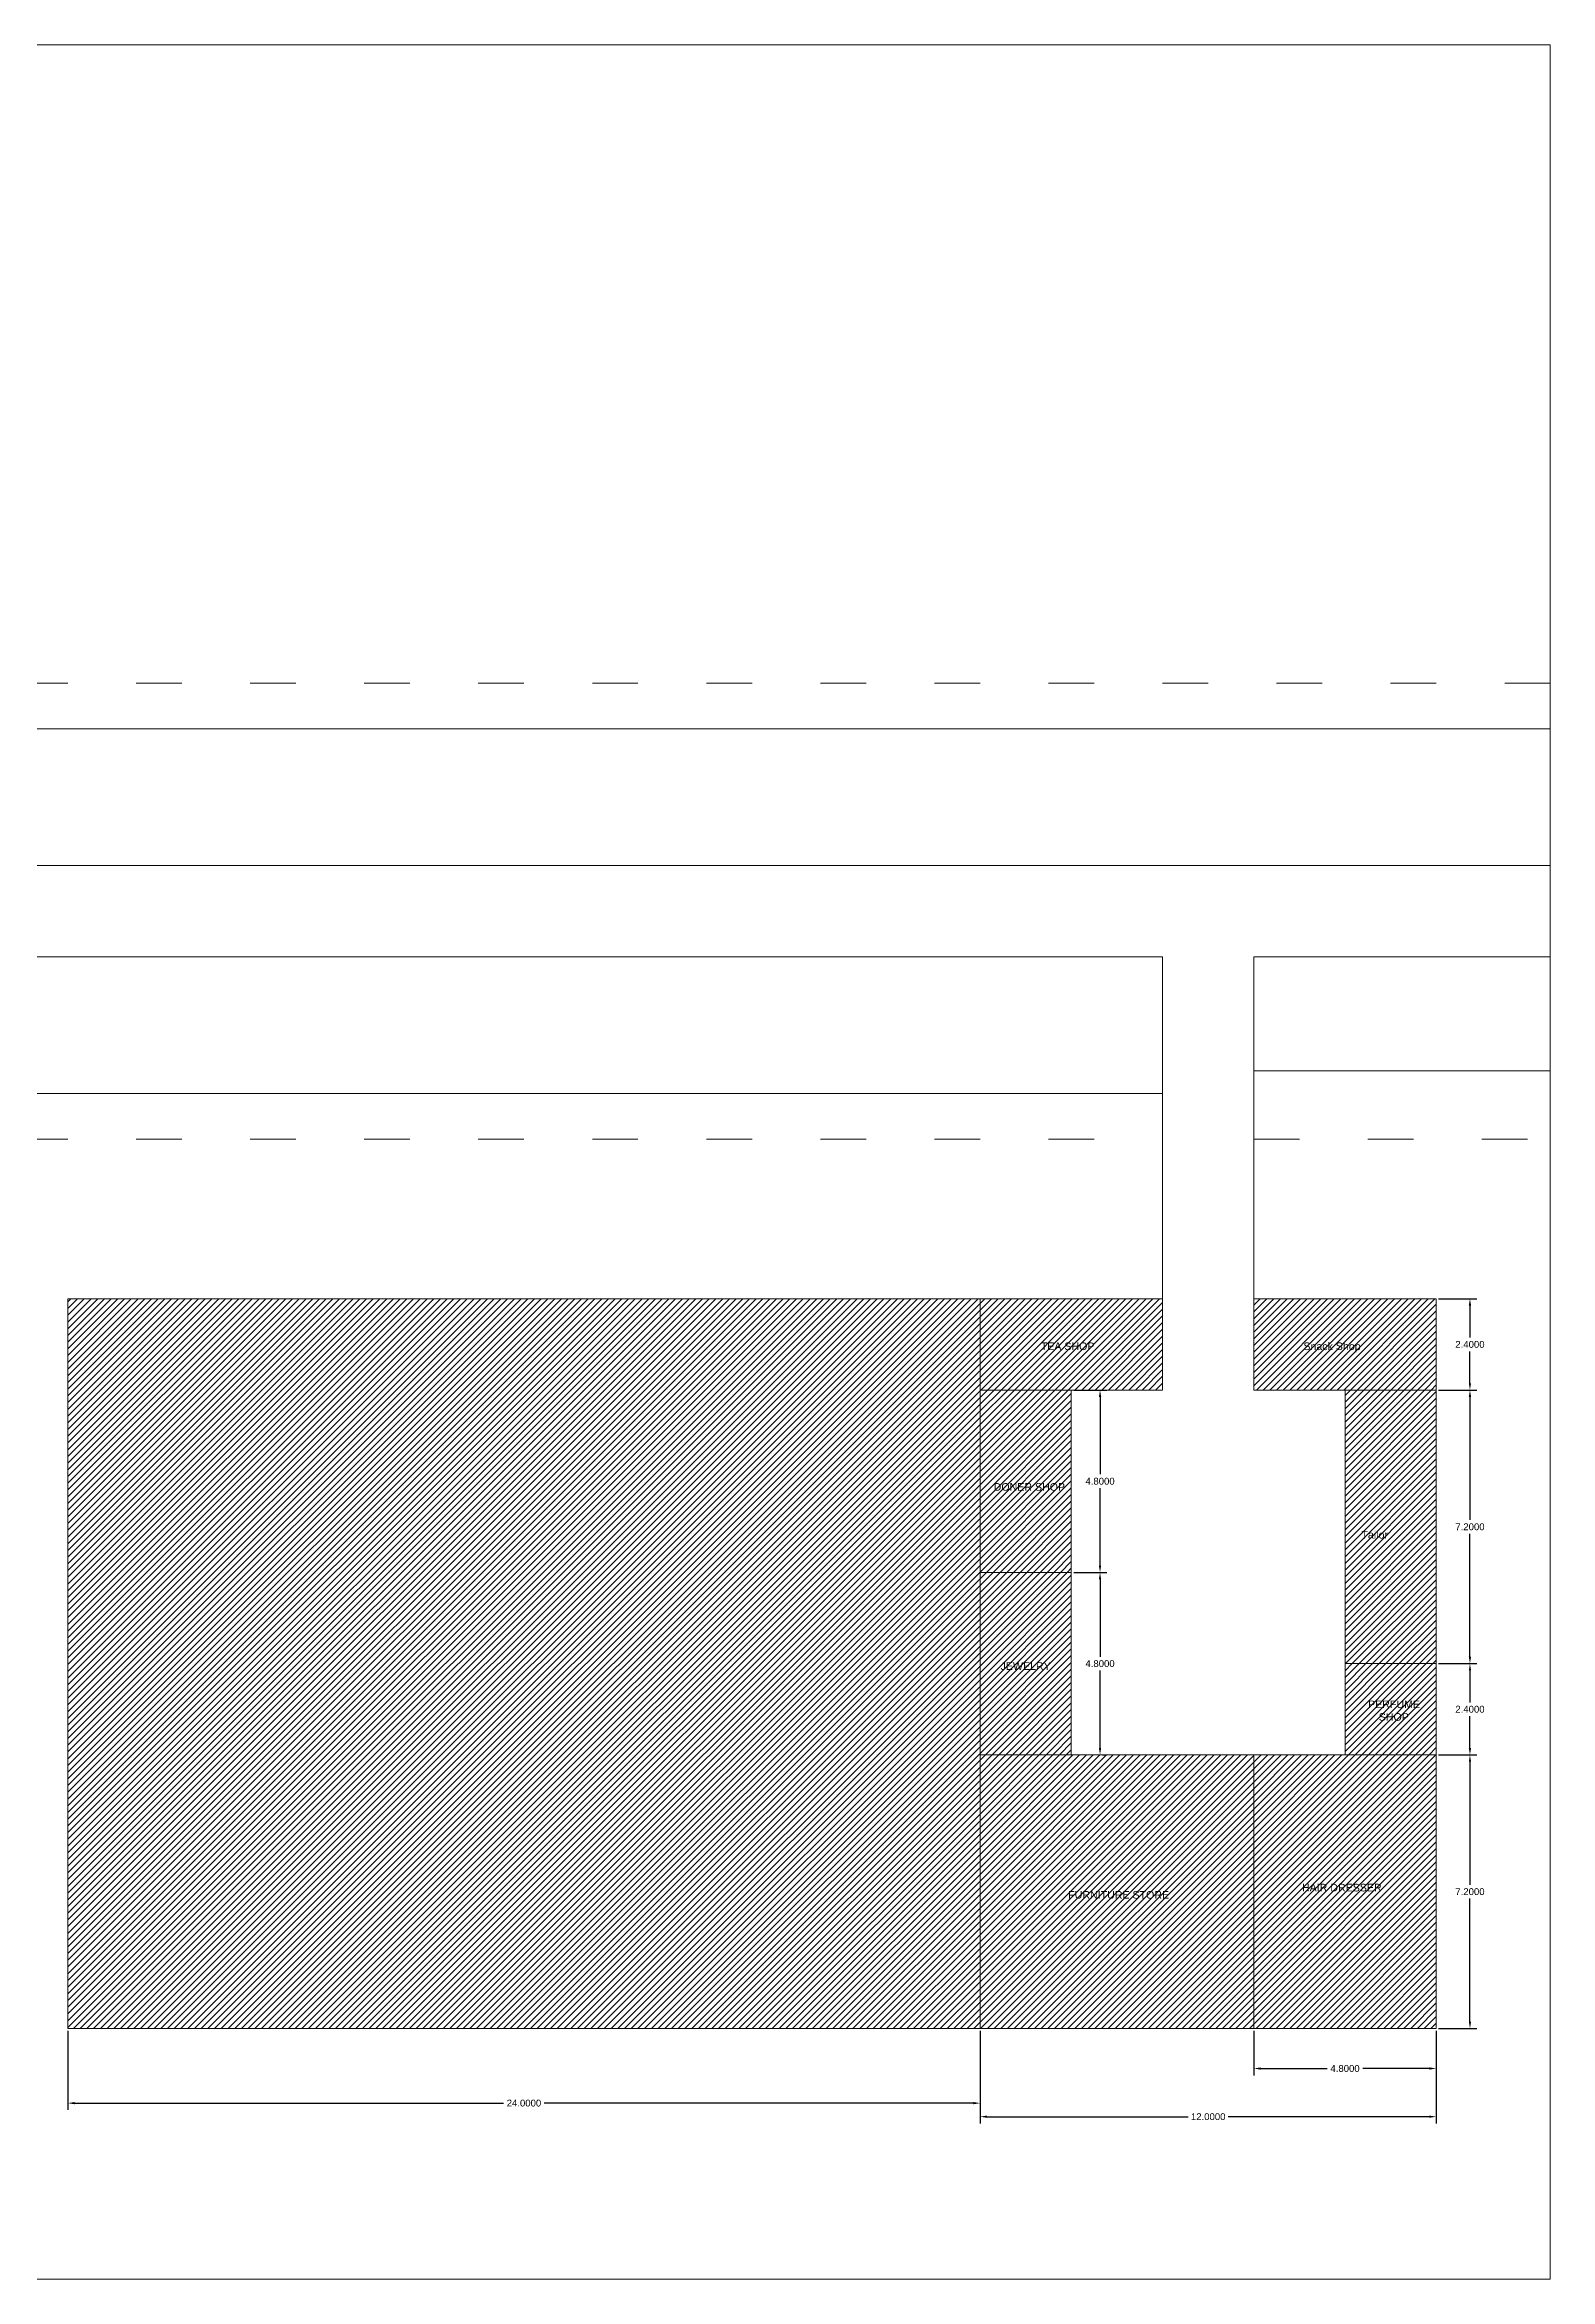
# Model space of a CAD drawing. Header units: inches. Extents: x 164 to 379, y 38 to 328.
# Drawn here: x 234.3 to 273.9, y 62.1 to 120.9 of the extents above; entities that cross this region are included whole.
import ezdxf

# ---------------------------------------------------------------- set-up
doc = ezdxf.new("R2010")
doc.units = ezdxf.units.IN
doc.header["$MEASUREMENT"] = 0
doc.linetypes.add('ACAD_ISO03W100', pattern=[30, 12, -18])
for name, color, linetype, lineweight in [('BoundaryBackstreet', 7, 'ACAD_ISO03W100', 13), ('Fountain', 170, 'Continuous', 13), ('Restaurant&Shop', 104, 'Continuous', 13), ('Store', 131, 'Continuous', 13), ('TEXT', 7, 'Continuous', 13), ('Walkway Junction', 7, 'Continuous', 13)]:
    doc.layers.add(name, color=color, linetype=linetype, lineweight=lineweight)
doc.styles.get("Standard").update_dxf_attribs({"font": 'arial.ttf'})
doc.dimstyles.get("Standard").update_dxf_attribs({"dimtxt": 0.18, "dimasz": 0.18, "dimexe": 0.18, "dimexo": 0.0625, "dimgap": 0.09, "dimtad": 0, "dimtih": 1, "dimtoh": 1, "dimdec": 4, "dimzin": 0, "dimdsep": 46, "dimtxsty": 'Standard', "dimcen": 0.09, "dimadec": 0, "dimazin": 0, "dimtfac": 1, "dimtdec": 4, "dimtofl": 0, "dimtmove": 0, "dimatfit": 3, "dimfxl": 0, "dimtolj": 1, "dimtzin": 0, "dimarcsym": 0})

# ---------------------------------------------------------------- blocks, each defined once
blk = doc.blocks.new('*D40')
at = {"layer": 'Defpoints', "color": 0, "transparency": 16777216}
for p in [(258.92, 68.722), (270.92, 68.722), (270.92, 66.401)]:
    blk.add_point(p, dxfattribs=at)
at = {"layer": 'Store', "color": 0, "lineweight": -2, "transparency": 16777216}
for p, q in [((258.92, 68.66), (258.92, 66.221)), ((270.92, 68.66), (270.92, 66.221)), ((259.1, 66.401), (264.395, 66.401)), ((270.74, 66.401), (265.445, 66.401))]:
    blk.add_line(p, q, dxfattribs=at)
at = {"layer": 'Store', "color": 0, "transparency": 16777216}
for points in [[(259.1, 66.431), (259.1, 66.371), (258.92, 66.401)], [(270.74, 66.431), (270.74, 66.371), (270.92, 66.401)]]:
    blk.add_solid(points, dxfattribs=at)
at = {"layer": 'Store', "color": 0, "transparency": 16777216, "insert": (264.92, 66.401), "char_height": 0.18, "attachment_point": 5}
blk.add_mtext('\\A1;12.0000', dxfattribs=at)
blk = doc.blocks.new('*D41')
at = {"layer": 'Defpoints', "color": 0, "transparency": 16777216}
for p in [(266.12, 68.722), (270.92, 68.722), (266.12, 67.669)]:
    blk.add_point(p, dxfattribs=at)
at = {"layer": 'Store', "color": 0, "lineweight": -2, "transparency": 16777216}
for p, q in [((266.12, 68.66), (266.12, 67.489)), ((270.92, 68.66), (270.92, 67.489)), ((266.3, 67.669), (268.053, 67.669)), ((270.74, 67.669), (268.987, 67.669))]:
    blk.add_line(p, q, dxfattribs=at)
at = {"layer": 'Store', "color": 0, "transparency": 16777216}
for points in [[(266.3, 67.699), (266.3, 67.639), (266.12, 67.669)], [(270.74, 67.699), (270.74, 67.639), (270.92, 67.669)]]:
    blk.add_solid(points, dxfattribs=at)
at = {"layer": 'Store', "color": 0, "transparency": 16777216, "insert": (268.52, 67.669), "char_height": 0.18, "attachment_point": 5}
blk.add_mtext('\\A1;4.8000', dxfattribs=at)
blk = doc.blocks.new('*D42')
at = {"layer": 'Defpoints', "color": 0, "transparency": 16777216}
for p in [(270.92, 87.922), (270.92, 85.522), (271.806, 85.522)]:
    blk.add_point(p, dxfattribs=at)
at = {"layer": 'Restaurant&Shop', "color": 0, "lineweight": -2, "transparency": 16777216}
for p, q in [((270.982, 87.922), (271.986, 87.922)), ((271.806, 87.742), (271.806, 86.904)), ((271.806, 85.702), (271.806, 86.54)), ((270.982, 85.522), (271.986, 85.522))]:
    blk.add_line(p, q, dxfattribs=at)
at = {"layer": 'Restaurant&Shop', "color": 0, "transparency": 16777216}
for points in [[(271.776, 87.742), (271.836, 87.742), (271.806, 87.922)], [(271.776, 85.702), (271.836, 85.702), (271.806, 85.522)]]:
    blk.add_solid(points, dxfattribs=at)
at = {"layer": 'Restaurant&Shop', "color": 0, "transparency": 16777216, "insert": (271.806, 86.722), "char_height": 0.18, "attachment_point": 5}
blk.add_mtext('\\A1;2.4000', dxfattribs=at)
blk = doc.blocks.new('*D43')
at = {"layer": 'Defpoints', "color": 0, "transparency": 16777216}
for p in [(270.92, 85.522), (270.92, 78.322), (271.806, 78.322)]:
    blk.add_point(p, dxfattribs=at)
at = {"layer": 'Store', "color": 0, "lineweight": -2, "transparency": 16777216}
for p, q in [((270.982, 85.522), (271.986, 85.522)), ((271.806, 85.342), (271.806, 82.104)), ((271.806, 78.502), (271.806, 81.74)), ((270.982, 78.322), (271.986, 78.322))]:
    blk.add_line(p, q, dxfattribs=at)
at = {"layer": 'Store', "color": 0, "transparency": 16777216}
for points in [[(271.776, 85.342), (271.836, 85.342), (271.806, 85.522)], [(271.776, 78.502), (271.836, 78.502), (271.806, 78.322)]]:
    blk.add_solid(points, dxfattribs=at)
at = {"layer": 'Store', "color": 0, "transparency": 16777216, "insert": (271.806, 81.922), "char_height": 0.18, "attachment_point": 5}
blk.add_mtext('\\A1;7.2000', dxfattribs=at)
blk = doc.blocks.new('*D44')
at = {"layer": 'Defpoints', "color": 0, "transparency": 16777216}
for p in [(270.92, 78.322), (270.92, 75.922), (271.806, 75.922)]:
    blk.add_point(p, dxfattribs=at)
at = {"layer": 'Store', "color": 0, "lineweight": -2, "transparency": 16777216}
for p, q in [((270.982, 78.322), (271.986, 78.322)), ((271.806, 78.142), (271.806, 77.304)), ((271.806, 76.102), (271.806, 76.94)), ((270.982, 75.922), (271.986, 75.922))]:
    blk.add_line(p, q, dxfattribs=at)
at = {"layer": 'Store', "color": 0, "transparency": 16777216}
for points in [[(271.776, 78.142), (271.836, 78.142), (271.806, 78.322)], [(271.776, 76.102), (271.836, 76.102), (271.806, 75.922)]]:
    blk.add_solid(points, dxfattribs=at)
at = {"layer": 'Store', "color": 0, "transparency": 16777216, "insert": (271.806, 77.122), "char_height": 0.18, "attachment_point": 5}
blk.add_mtext('\\A1;2.4000', dxfattribs=at)
blk = doc.blocks.new('*D45')
at = {"layer": 'Defpoints', "color": 0, "transparency": 16777216}
for p in [(270.92, 75.922), (270.92, 68.722), (271.806, 68.722)]:
    blk.add_point(p, dxfattribs=at)
at = {"layer": 'Store', "color": 0, "lineweight": -2, "transparency": 16777216}
for p, q in [((270.982, 75.922), (271.986, 75.922)), ((271.806, 75.742), (271.806, 72.504)), ((271.806, 68.902), (271.806, 72.14)), ((270.982, 68.722), (271.986, 68.722))]:
    blk.add_line(p, q, dxfattribs=at)
at = {"layer": 'Store', "color": 0, "transparency": 16777216}
for points in [[(271.776, 75.742), (271.836, 75.742), (271.806, 75.922)], [(271.776, 68.902), (271.836, 68.902), (271.806, 68.722)]]:
    blk.add_solid(points, dxfattribs=at)
at = {"layer": 'Store', "color": 0, "transparency": 16777216, "insert": (271.806, 72.322), "char_height": 0.18, "attachment_point": 5}
blk.add_mtext('\\A1;7.2000', dxfattribs=at)
blk = doc.blocks.new('*D46')
at = {"layer": 'Defpoints', "color": 0, "transparency": 16777216}
for p in [(261.32, 85.522), (261.32, 80.722), (262.075, 80.722)]:
    blk.add_point(p, dxfattribs=at)
at = {"layer": 'Restaurant&Shop', "color": 0, "lineweight": -2, "transparency": 16777216}
for p, q in [((261.382, 85.522), (262.255, 85.522)), ((262.075, 85.342), (262.075, 83.304)), ((262.075, 80.902), (262.075, 82.94)), ((261.382, 80.722), (262.255, 80.722))]:
    blk.add_line(p, q, dxfattribs=at)
at = {"layer": 'Restaurant&Shop', "color": 0, "transparency": 16777216}
for points in [[(262.045, 85.342), (262.105, 85.342), (262.075, 85.522)], [(262.045, 80.902), (262.105, 80.902), (262.075, 80.722)]]:
    blk.add_solid(points, dxfattribs=at)
at = {"layer": 'Restaurant&Shop', "color": 0, "transparency": 16777216, "insert": (262.075, 83.122), "char_height": 0.18, "attachment_point": 5}
blk.add_mtext('\\A1;4.8000', dxfattribs=at)
blk = doc.blocks.new('*D47')
at = {"layer": 'Defpoints', "color": 0, "transparency": 16777216}
for p in [(261.32, 80.722), (262.075, 75.922), (262.075, 75.922)]:
    blk.add_point(p, dxfattribs=at)
at = {"layer": 'Restaurant&Shop', "color": 0, "lineweight": -2, "transparency": 16777216}
for p, q in [((261.382, 80.722), (262.255, 80.722)), ((262.075, 80.542), (262.075, 78.504)), ((262.075, 76.102), (262.075, 78.14)), ((262.137, 75.922), (262.255, 75.922))]:
    blk.add_line(p, q, dxfattribs=at)
at = {"layer": 'Restaurant&Shop', "color": 0, "transparency": 16777216}
for points in [[(262.045, 80.542), (262.105, 80.542), (262.075, 80.722)], [(262.045, 76.102), (262.105, 76.102), (262.075, 75.922)]]:
    blk.add_solid(points, dxfattribs=at)
at = {"layer": 'Restaurant&Shop', "color": 0, "transparency": 16777216, "insert": (262.075, 78.322), "char_height": 0.18, "attachment_point": 5}
blk.add_mtext('\\A1;4.8000', dxfattribs=at)
blk = doc.blocks.new('*D49')
at = {"layer": 'Defpoints', "color": 0, "transparency": 16777216}
for p in [(234.92, 68.722), (258.92, 68.722), (234.92, 66.758)]:
    blk.add_point(p, dxfattribs=at)
at = {"layer": 'Fountain', "color": 0, "lineweight": -2, "transparency": 16777216}
for p, q in [((234.92, 68.66), (234.92, 66.578)), ((258.92, 68.66), (258.92, 66.578)), ((235.1, 66.758), (246.385, 66.758)), ((258.74, 66.758), (247.455, 66.758))]:
    blk.add_line(p, q, dxfattribs=at)
at = {"layer": 'Fountain', "color": 0, "transparency": 16777216}
for points in [[(235.1, 66.788), (235.1, 66.728), (234.92, 66.758)], [(258.74, 66.788), (258.74, 66.728), (258.92, 66.758)]]:
    blk.add_solid(points, dxfattribs=at)
at = {"layer": 'Fountain', "color": 0, "transparency": 16777216, "insert": (246.92, 66.758), "char_height": 0.18, "attachment_point": 5}
blk.add_mtext('\\A1;24.0000', dxfattribs=at)

msp = doc.modelspace()

# ---------------------------------------------------------------- hatches: boundary and pattern name
at = {"layer": 'Fountain'}
h = msp.add_hatch(dxfattribs=at)
h.set_pattern_fill('ANSI31', color=140)
h.paths.add_polyline_path([(258.91975, 87.92209), (234.91975, 87.92209), (234.91975, 68.72209), (258.91975, 68.72209)])
h = msp.add_hatch(dxfattribs=at)
h.set_pattern_fill('ANSI31', color=256)
h.paths.add_polyline_path([(270.91975, 78.32209), (268.51975, 78.32209), (268.51975, 85.52209), (270.91975, 85.52209)])
at = {"layer": 'Restaurant&Shop'}
h = msp.add_hatch(dxfattribs=at)
h.set_pattern_fill('ANSI31', color=256)
h.paths.add_polyline_path([(263.71975, 85.52209), (258.91975, 85.52209), (258.91975, 87.92209), (263.71975, 87.92209)])
h = msp.add_hatch(dxfattribs=at)
h.set_pattern_fill('ANSI31', color=256)
h.paths.add_polyline_path([(266.11975, 87.92209), (270.91975, 87.92209), (270.91975, 85.52209), (266.11975, 85.52209)])
h = msp.add_hatch(dxfattribs=at)
h.set_pattern_fill('ANSI31', color=256)
h.paths.add_polyline_path([(261.31975, 80.72209), (258.91975, 80.72209), (258.91975, 85.52209), (261.31975, 85.52209)])
at = {"layer": 'Store'}
h = msp.add_hatch(dxfattribs=at)
h.set_pattern_fill('ANSI31', color=256)
h.paths.add_polyline_path([(270.91975, 85.52209), (268.51975, 85.52209), (268.51975, 78.32209), (270.91975, 78.32209)])
h = msp.add_hatch(dxfattribs=at)
h.set_pattern_fill('ANSI31', color=256)
h.paths.add_polyline_path([(261.31975, 80.72209), (258.91975, 80.72209), (258.91975, 75.92209), (261.31975, 75.92209)])
h = msp.add_hatch(dxfattribs=at)
h.set_pattern_fill('ANSI31', color=256)
h.paths.add_polyline_path([(268.51975, 78.32209), (270.91975, 78.32209), (270.91975, 75.92209), (268.51975, 75.92209)])
h = msp.add_hatch(dxfattribs=at)
h.set_pattern_fill('ANSI31', color=256)
h.paths.add_polyline_path([(266.11975, 75.92209), (258.91975, 75.92209), (258.91975, 68.72209), (266.11975, 68.72209)])
h = msp.add_hatch(dxfattribs=at)
h.set_pattern_fill('ANSI31', color=256)
h.paths.add_polyline_path([(270.91975, 75.92209), (266.11975, 75.92209), (266.11975, 68.72209), (270.91975, 68.72209)])

# ---------------------------------------------------------------- linework, layer by layer
at = {"layer": 'BoundaryBackstreet', "ltscale": 0.1}
for p, q in [((215.71975, 104.12209), (273.91975, 104.12209)), ((215.71975, 92.12209), (263.71975, 92.12209)), ((266.11975, 92.12209), (273.91975, 92.12209))]:
    msp.add_line(p, q, dxfattribs=at)
at = {"layer": 'Fountain'}
msp.add_line((258.91975, 87.92209), (234.91975, 87.92209), dxfattribs=at)
at = {"layer": 'Fountain', "color": 140}
msp.add_lwpolyline([(258.91975, 87.92209), (234.91975, 87.92209), (234.91975, 68.72209), (258.91975, 68.72209)], close=True, dxfattribs=at)
at = {"layer": 'Restaurant&Shop'}
for points in [[(263.71975, 85.52209), (258.91975, 85.52209), (258.91975, 87.92209), (263.71975, 87.92209)], [(266.11975, 87.92209), (270.91975, 87.92209), (270.91975, 85.52209), (266.11975, 85.52209)], [(261.31975, 80.72209), (258.91975, 80.72209), (258.91975, 85.52209), (261.31975, 85.52209)]]:
    msp.add_lwpolyline(points, close=True, dxfattribs=at)
at = {"layer": 'Store'}
for points in [[(270.91975, 78.32209), (268.51975, 78.32209), (268.51975, 85.52209), (270.91975, 85.52209)], [(261.31975, 80.72209), (258.91975, 80.72209), (258.91975, 75.92209), (261.31975, 75.92209)], [(268.51975, 78.32209), (270.91975, 78.32209), (270.91975, 75.92209), (268.51975, 75.92209)], [(266.11975, 75.92209), (258.91975, 75.92209), (258.91975, 68.72209), (266.11975, 68.72209)], [(270.91975, 75.92209), (266.11975, 75.92209), (266.11975, 68.72209), (270.91975, 68.72209)]]:
    msp.add_lwpolyline(points, close=True, dxfattribs=at)
at = {"layer": 'TEXT'}
msp.add_lwpolyline([(170.71975, 120.92209), (273.91975, 120.92209), (273.91975, 62.12209), (170.71975, 62.12209)], close=True, dxfattribs=at)
at = {"layer": 'Walkway Junction'}
for p, q in [((273.91975, 102.92209), (215.71975, 102.92209)), ((273.91975, 99.32209), (215.71975, 99.32209)), ((263.71975, 96.92209), (218.11975, 96.92209)), ((263.71975, 87.92209), (263.71975, 96.92209)), ((273.91975, 96.92209), (266.11975, 96.92209)), ((266.11975, 96.92209), (266.11975, 87.92209)), ((273.91975, 93.92209), (266.11975, 93.92209)), ((263.71975, 93.32209), (215.71975, 93.32209)), ((258.91975, 68.72209), (258.91975, 87.92209)), ((258.91975, 87.92209), (263.71975, 87.92209)), ((266.11975, 87.92209), (270.91975, 87.92209)), ((270.91975, 68.72209), (270.91975, 87.92209)), ((258.91975, 85.52209), (263.71975, 85.52209)), ((261.31975, 75.92209), (261.31975, 85.52209)), ((266.11975, 85.52209), (270.91975, 85.52209)), ((258.91975, 68.72209), (270.91975, 68.72209))]:
    msp.add_line(p, q, dxfattribs=at)

# ---------------------------------------------------------------- texts
at = {"layer": 'TEXT', "char_height": 0.2, "attachment_point": 1}
for s, insert in [('TEA SHOP', (260.51578, 86.77306)), ('Snack Shop', (267.42436, 86.77306)), ('DONER SHOP', (259.27652, 83.07219)), ('Tailor', (268.95118, 81.81417)), ('\\pi1.13821,t3.13821;JEWELRY', (258.31975, 78.35799)), ('\\pi1.12845;PERFUME \\P\\pi1.40963;SHOP', (267.99822, 77.35227)), ('\\pi0.485;FURNITURE STORE', (260.75202, 72.33853)), ('\\pi0.75819;HAIR DRESSER', (266.62919, 72.52858))]:
    msp.add_mtext_dynamic_manual_height_columns(s, width=3.5863752, gutter_width=1, heights=[0], dxfattribs=dict(at, insert=insert))

# ---------------------------------------------------------------- dimensions: what is measured, and where the dimension line sits
at = {"layer": 'Fountain', "color": 140}
dim = msp.add_aligned_dim(p1=(258.91975, 68.72209), p2=(234.91975, 68.72209), distance=1.96433, dimstyle='Standard', dxfattribs=at)
dim.commit()
dim.dimension.update_dxf_attribs({"geometry": '*D49', "text_midpoint": (246.91975, 66.75776)})
at = {"layer": 'Restaurant&Shop'}
for p1, p2, distance, picture, middle in [((270.91975, 87.92209), (270.91975, 85.52209), 0.88673, '*D42', (271.80648, 86.72209)), ((261.31975, 85.52209), (261.31975, 80.72209), 0.75506, '*D46', (262.07481, 83.12209))]:
    dim = msp.add_aligned_dim(p1=p1, p2=p2, distance=distance, dimstyle='Standard', dxfattribs=at)
    dim.commit()
    dim.dimension.update_dxf_attribs({"geometry": picture, "text_midpoint": middle})
dim = msp.add_linear_dim(base=(262.07481, 75.92209), p1=(261.31975, 80.72209), p2=(262.07481, 75.92209), angle=90, dimstyle='Standard', override={"dimtmove": 1}, dxfattribs=at)
dim.commit()
dim.dimension.update_dxf_attribs({"geometry": '*D47', "text_midpoint": (262.07481, 78.32209)})
at = {"layer": 'Store'}
for base, p1, p2, picture, middle in [((271.80648, 78.32209), (270.91975, 85.52209), (270.91975, 78.32209), '*D43', (271.80648, 81.92209)), ((271.80648, 75.92209), (270.91975, 78.32209), (270.91975, 75.92209), '*D44', (271.80648, 77.12209)), ((271.80648, 68.72209), (270.91975, 75.92209), (270.91975, 68.72209), '*D45', (271.80648, 72.32209))]:
    dim = msp.add_linear_dim(base=base, p1=p1, p2=p2, angle=90, dimstyle='Standard', dxfattribs=at)
    dim.commit()
    dim.dimension.update_dxf_attribs({"geometry": picture, "text_midpoint": middle})
for p1, p2, distance, picture, middle in [((258.91975, 68.72209), (270.91975, 68.72209), -2.32121, '*D40', (264.91975, 66.40088)), ((270.91975, 68.72209), (266.11975, 68.72209), 1.05331, '*D41', (268.51975, 67.66879))]:
    dim = msp.add_aligned_dim(p1=p1, p2=p2, distance=distance, dimstyle='Standard', dxfattribs=at)
    dim.commit()
    dim.dimension.update_dxf_attribs({"geometry": picture, "text_midpoint": middle})

doc.saveas('drawing.dxf')
